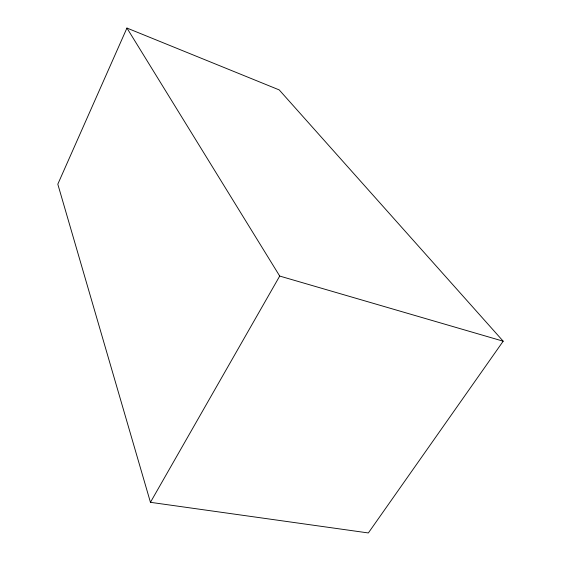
<?xml version="1.0" encoding="UTF-8"?>
<svg xmlns="http://www.w3.org/2000/svg" width="561" height="561" viewBox="0 0 561 561"><rect width="100%" height="100%" fill="white"/><g stroke="black" fill="none" stroke-linecap="round" stroke-linejoin="round"><path stroke-width="0.84" d="M126.94 28.05L57.811 184.183L150.446 502.319L368.353 532.95L503.189 341.193L279.21 89.907L126.94 28.05L279.708 276.061L503.189 341.193M150.446 502.319L279.708 276.061"/></g></svg>
